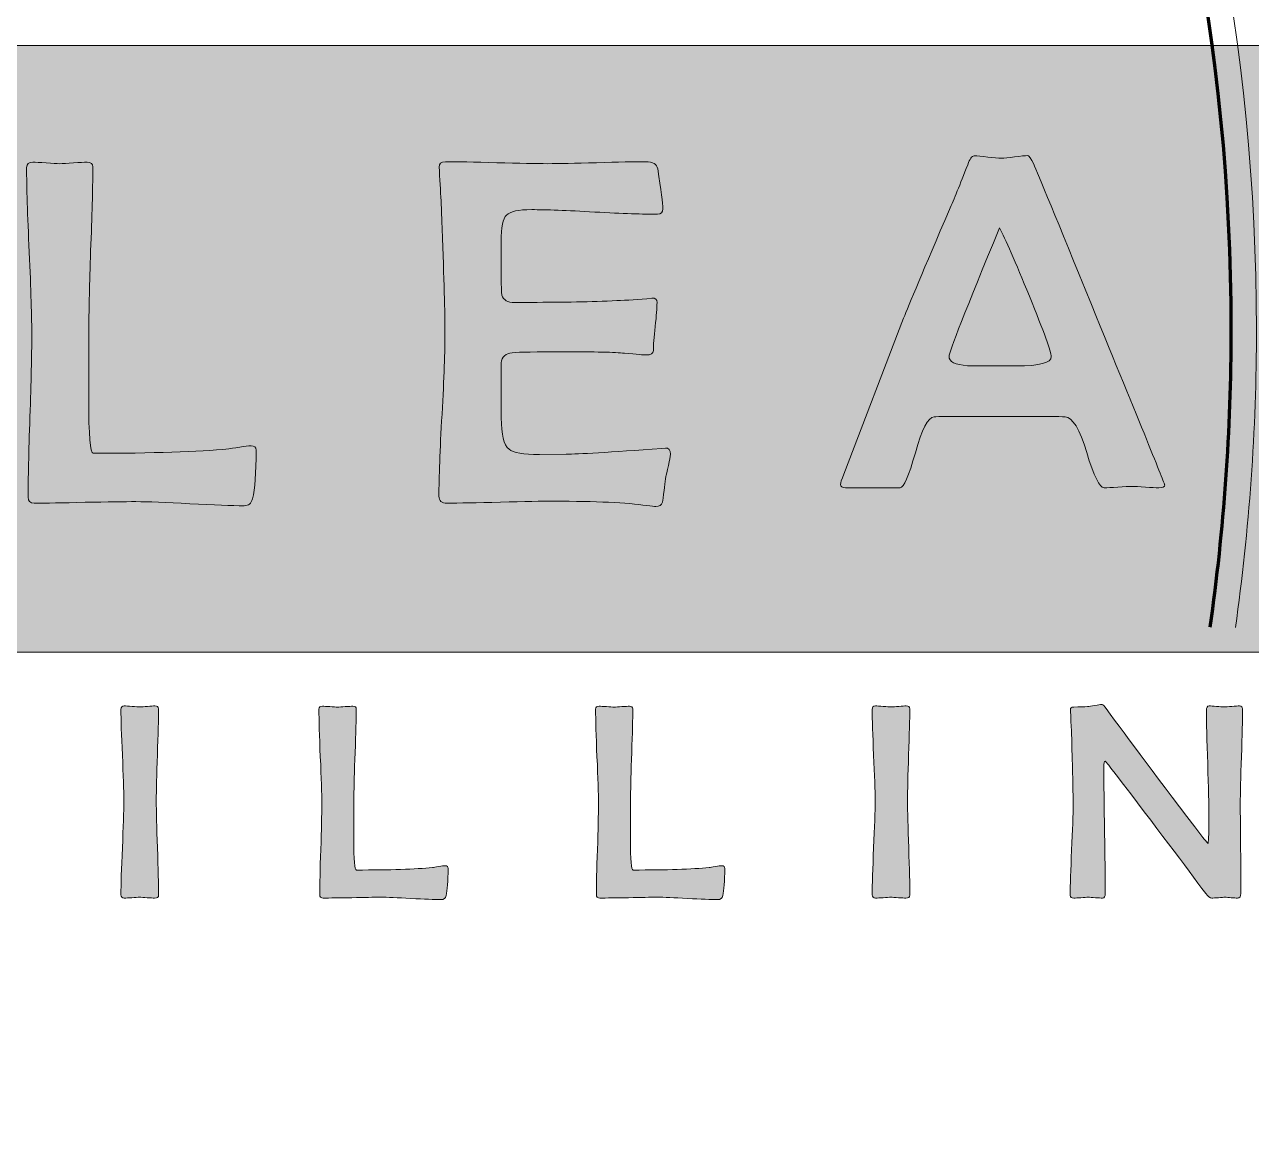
# Model space of a CAD drawing. Header units: inches. Extents: x 0.49 to 8.27, y -9.2 to -1.24.
# Drawn here: x 5.032 to 6.105, y -5.861 to -4.885 of the extents above; entities that cross this region are included whole.
import ezdxf

# ---------------------------------------------------------------- set-up
doc = ezdxf.new("R2010")
doc.units = ezdxf.units.IN
doc.header["$MEASUREMENT"] = 0
doc.layers.add('Coaster OPML design', color=7, linetype='Continuous', lineweight=0)

# ---------------------------------------------------------------- blocks, each defined once
blk = doc.blocks.new('Block_8')
at = {"layer": 'Coaster OPML design', "true_color": 0xfade00, "transparency": 33554687}
h = blk.add_hatch(color=40, dxfattribs=at)
h.dxf.hatch_style = 2
edge = h.paths.add_edge_path()
edge.add_spline(control_points=[(5.2348, -5.2578), (5.2348, -5.2777), (5.2337, -5.2918), (5.2316, -5.3001), (5.2306, -5.3043), (5.2281, -5.3063), (5.2242, -5.3063), (5.2137, -5.3063), (5.1979, -5.3057), (5.1769, -5.3045), (5.1559, -5.3033), (5.1402, -5.3027), (5.1297, -5.3027), (5.1198, -5.3027), (5.1049, -5.3029), (5.0852, -5.3033), (5.0655, -5.3038), (5.0507, -5.304), (5.0407, -5.304), (5.0372, -5.304), (5.0354, -5.3022), (5.0354, -5.2987), (5.0354, -5.2832), (5.0359, -5.2599), (5.037, -5.2286), (5.0381, -5.1974), (5.0386, -5.174), (5.0386, -5.1584), (5.0386, -5.142), (5.0379, -5.1173), (5.0364, -5.0845), (5.0349, -5.0516), (5.0341, -5.027), (5.0341, -5.0105), (5.0341, -5.0074), (5.0359, -5.0058), (5.0395, -5.0058), (5.042, -5.0058), (5.0459, -5.0061), (5.0512, -5.0065), (5.0564, -5.0069), (5.0604, -5.0071), (5.0631, -5.0071), (5.0656, -5.0071), (5.0696, -5.0069), (5.075, -5.0065), (5.0804, -5.0061), (5.0844, -5.0058), (5.0869, -5.0058), (5.0903, -5.0058), (5.092, -5.0072), (5.092, -5.0099), (5.092, -5.0249), (5.0915, -5.0475), (5.0903, -5.0778), (5.0892, -5.108), (5.0886, -5.1307), (5.0886, -5.1459), (5.0886, -5.1532), (5.0886, -5.1644), (5.0886, -5.1795), (5.0885, -5.1945), (5.0884, -5.2057), (5.0884, -5.2131), (5.0884, -5.2446), (5.0897, -5.2604), (5.0922, -5.2604), (5.1446, -5.2604), (5.1841, -5.2591), (5.2108, -5.2565), (5.212, -5.2564), (5.2153, -5.2559), (5.2206, -5.255), (5.2248, -5.2542), (5.2281, -5.2538), (5.2303, -5.2538), (5.2333, -5.2538), (5.2348, -5.2551), (5.2348, -5.2578)], knot_values=[0, 0, 0, 0, 1, 1, 1, 2, 2, 2, 3, 3, 3, 4, 4, 4, 5, 5, 5, 6, 6, 6, 7, 7, 7, 8, 8, 8, 9, 9, 9, 10, 10, 10, 11, 11, 11, 12, 12, 12, 13, 13, 13, 14, 14, 14, 15, 15, 15, 16, 16, 16, 17, 17, 17, 18, 18, 18, 19, 19, 19, 20, 20, 20, 21, 21, 21, 22, 22, 22, 23, 23, 23, 24, 24, 24, 25, 25, 25, 26, 26, 26, 26], degree=3, periodic=0)
h = blk.add_hatch(color=40, dxfattribs=at)
h.dxf.hatch_style = 2
edge = h.paths.add_edge_path()
edge.add_spline(control_points=[(5.597, -5.2612), (5.597, -5.2635), (5.5964, -5.2667), (5.5953, -5.271), (5.594, -5.2764), (5.5932, -5.2797), (5.593, -5.2808), (5.5925, -5.2859), (5.5915, -5.2933), (5.59, -5.3031), (5.5893, -5.3057), (5.5874, -5.307), (5.5844, -5.307), (5.583, -5.307), (5.5803, -5.3067), (5.5764, -5.3061), (5.5589, -5.3036), (5.5319, -5.3023), (5.4953, -5.3023), (5.4849, -5.3023), (5.4693, -5.3026), (5.4485, -5.3031), (5.4276, -5.3037), (5.412, -5.304), (5.4016, -5.304), (5.397, -5.304), (5.3946, -5.3019), (5.3946, -5.2978), (5.3946, -5.2819), (5.3955, -5.2581), (5.3973, -5.2262), (5.3991, -5.1944), (5.3999, -5.1705), (5.3999, -5.1546), (5.3999, -5.1384), (5.3991, -5.1083), (5.3974, -5.0642), (5.3971, -5.0528), (5.3963, -5.0358), (5.395, -5.0133), (5.395, -5.0133), (5.3948, -5.0103), (5.3948, -5.0103), (5.3947, -5.007), (5.3965, -5.0054), (5.4004, -5.0054), (5.4103, -5.0054), (5.4252, -5.0057), (5.4451, -5.0063), (5.4649, -5.0068), (5.4798, -5.0071), (5.4897, -5.0071), (5.4992, -5.0071), (5.5135, -5.0068), (5.5324, -5.0063), (5.5514, -5.0057), (5.5656, -5.0054), (5.5751, -5.0054), (5.5817, -5.0054), (5.5854, -5.0075), (5.5859, -5.0116), (5.5889, -5.0303), (5.5904, -5.0419), (5.5904, -5.0465), (5.5904, -5.0498), (5.5888, -5.0514), (5.5857, -5.0514), (5.5737, -5.0514), (5.5554, -5.0507), (5.5309, -5.0494), (5.5064, -5.048), (5.488, -5.0473), (5.4757, -5.0473), (5.4641, -5.0473), (5.4567, -5.0489), (5.4537, -5.052), (5.4506, -5.0551), (5.4491, -5.0629), (5.4491, -5.0752), (5.4491, -5.0752), (5.4491, -5.1069), (5.4491, -5.1069), (5.4491, -5.1156), (5.4493, -5.1206), (5.4497, -5.122), (5.451, -5.1264), (5.4547, -5.1286), (5.4608, -5.1286), (5.4625, -5.1286), (5.4649, -5.1286), (5.468, -5.1284), (5.4713, -5.1284), (5.4737, -5.1284), (5.4753, -5.1284), (5.5031, -5.1284), (5.528, -5.1279), (5.5502, -5.1269), (5.5588, -5.1266), (5.569, -5.1259), (5.5808, -5.1248), (5.5838, -5.1245), (5.5853, -5.1258), (5.5853, -5.1286), (5.5853, -5.1332), (5.5848, -5.1401), (5.5837, -5.1495), (5.5826, -5.1588), (5.5821, -5.1659), (5.5821, -5.1706), (5.5821, -5.1731), (5.58, -5.1744), (5.5757, -5.1744), (5.574, -5.1744), (5.5677, -5.1739), (5.5568, -5.1729), (5.5488, -5.172), (5.531, -5.1716), (5.5031, -5.1716), (5.4797, -5.1716), (5.4649, -5.1719), (5.4587, -5.1725), (5.453, -5.1729), (5.4497, -5.1759), (5.4489, -5.1814), (5.449, -5.1804), (5.4491, -5.1859), (5.4491, -5.1978), (5.4491, -5.1978), (5.4491, -5.2293), (5.4491, -5.2293), (5.4491, -5.244), (5.4514, -5.2533), (5.4559, -5.2569), (5.4595, -5.2599), (5.4683, -5.2614), (5.4825, -5.2614), (5.4825, -5.2614), (5.5059, -5.2612), (5.5059, -5.2612), (5.5158, -5.2612), (5.5437, -5.2595), (5.5895, -5.2561), (5.5895, -5.2561), (5.5927, -5.2559), (5.5927, -5.2559), (5.5956, -5.2556), (5.597, -5.2574), (5.597, -5.2612)], knot_values=[0, 0, 0, 0, 1, 1, 1, 2, 2, 2, 3, 3, 3, 4, 4, 4, 5, 5, 5, 6, 6, 6, 7, 7, 7, 8, 8, 8, 9, 9, 9, 10, 10, 10, 11, 11, 11, 12, 12, 12, 13, 13, 13, 14, 14, 14, 15, 15, 15, 16, 16, 16, 17, 17, 17, 18, 18, 18, 19, 19, 19, 20, 20, 20, 21, 21, 21, 22, 22, 22, 23, 23, 23, 24, 24, 24, 25, 25, 25, 26, 26, 26, 27, 27, 27, 28, 28, 28, 29, 29, 29, 30, 30, 30, 31, 31, 31, 32, 32, 32, 33, 33, 33, 34, 34, 34, 35, 35, 35, 36, 36, 36, 37, 37, 37, 38, 38, 38, 39, 39, 39, 40, 40, 40, 41, 41, 41, 42, 42, 42, 43, 43, 43, 44, 44, 44, 45, 45, 45, 46, 46, 46, 47, 47, 47, 48, 48, 48, 49, 49, 49, 49], degree=3, periodic=0)
h = blk.add_hatch(color=40, dxfattribs=at)
h.dxf.hatch_style = 2
edge = h.paths.add_edge_path()
edge.add_spline(control_points=[(5.93, -5.1759), (5.93, -5.1719), (5.9237, -5.1543), (5.9109, -5.123), (5.8985, -5.0926), (5.8898, -5.0726), (5.8847, -5.0632), (5.8553, -5.1348), (5.8406, -5.1723), (5.8406, -5.1756), (5.8406, -5.1803), (5.846, -5.183), (5.8568, -5.1838), (5.8574, -5.1839), (5.8643, -5.184), (5.8777, -5.184), (5.8777, -5.184), (5.8996, -5.184), (5.8996, -5.184), (5.9199, -5.184), (5.93, -5.1813), (5.93, -5.1759)], knot_values=[0, 0, 0, 0, 1, 1, 1, 2, 2, 2, 3, 3, 3, 4, 4, 4, 5, 5, 5, 6, 6, 6, 7, 7, 7, 7], degree=3, periodic=0)
edge = h.paths.add_edge_path()
edge.add_spline(control_points=[(6.0292, -5.2881), (6.0292, -5.2898), (6.0275, -5.2906), (6.0241, -5.2906), (6.0214, -5.2906), (6.0175, -5.2904), (6.0123, -5.29), (6.0071, -5.2896), (6.0032, -5.2894), (6.0005, -5.2894), (5.9978, -5.2894), (5.9937, -5.2896), (5.9883, -5.29), (5.983, -5.2904), (5.9789, -5.2906), (5.9762, -5.2906), (5.9722, -5.2906), (5.9672, -5.2803), (5.961, -5.2598), (5.9548, -5.2392), (5.9485, -5.2288), (5.9422, -5.2285), (5.9369, -5.2283), (5.9232, -5.2281), (5.9011, -5.2281), (5.9011, -5.2281), (5.8675, -5.2281), (5.8675, -5.2281), (5.8441, -5.2281), (5.8307, -5.2283), (5.8275, -5.2285), (5.8224, -5.229), (5.8169, -5.2394), (5.8112, -5.2599), (5.8054, -5.2804), (5.801, -5.2906), (5.7979, -5.2906), (5.7979, -5.2906), (5.75, -5.2906), (5.75, -5.2906), (5.7472, -5.2906), (5.7457, -5.2896), (5.7457, -5.2877), (5.7457, -5.2864), (5.7467, -5.2833), (5.7487, -5.2786), (5.7487, -5.2786), (5.8009, -5.1423), (5.8009, -5.1423), (5.8053, -5.1313), (5.8186, -5.0996), (5.8409, -5.0473), (5.8448, -5.0386), (5.8502, -5.0255), (5.857, -5.008), (5.8587, -5.0029), (5.8606, -5.0003), (5.8626, -5.0003), (5.8653, -5.0003), (5.8692, -5.0006), (5.8745, -5.0013), (5.8797, -5.002), (5.8837, -5.0023), (5.8864, -5.0023), (5.889, -5.0023), (5.8928, -5.002), (5.898, -5.0012), (5.9032, -5.0005), (5.907, -5.0001), (5.9094, -5.0001), (5.9107, -5.0001), (5.9124, -5.0026), (5.9147, -5.0076), (5.9181, -5.0152), (5.9349, -5.0561), (5.9651, -5.1303), (6.0078, -5.2346), (6.0292, -5.2872), (6.0292, -5.2881)], knot_values=[0, 0, 0, 0, 1, 1, 1, 2, 2, 2, 3, 3, 3, 4, 4, 4, 5, 5, 5, 6, 6, 6, 7, 7, 7, 8, 8, 8, 9, 9, 9, 10, 10, 10, 11, 11, 11, 12, 12, 12, 13, 13, 13, 14, 14, 14, 15, 15, 15, 16, 16, 16, 17, 17, 17, 18, 18, 18, 19, 19, 19, 20, 20, 20, 21, 21, 21, 22, 22, 22, 23, 23, 23, 24, 24, 24, 25, 25, 25, 26, 26, 26, 26], degree=3, periodic=0)
at = {"layer": 'Coaster OPML design'}
for points, knots in [([(5.2348, -5.2578), (5.2348, -5.2777), (5.2337, -5.2918), (5.2316, -5.3001), (5.2306, -5.3043), (5.2281, -5.3063), (5.2242, -5.3063), (5.2137, -5.3063), (5.1979, -5.3057), (5.1769, -5.3045), (5.1559, -5.3033), (5.1402, -5.3027), (5.1297, -5.3027), (5.1198, -5.3027), (5.1049, -5.3029), (5.0852, -5.3033), (5.0655, -5.3038), (5.0507, -5.304), (5.0407, -5.304), (5.0372, -5.304), (5.0354, -5.3022), (5.0354, -5.2987), (5.0354, -5.2832), (5.0359, -5.2599), (5.037, -5.2286), (5.0381, -5.1974), (5.0386, -5.174), (5.0386, -5.1584), (5.0386, -5.142), (5.0379, -5.1173), (5.0364, -5.0845), (5.0349, -5.0516), (5.0341, -5.027), (5.0341, -5.0105), (5.0341, -5.0074), (5.0359, -5.0058), (5.0395, -5.0058), (5.042, -5.0058), (5.0459, -5.0061), (5.0512, -5.0065), (5.0564, -5.0069), (5.0604, -5.0071), (5.0631, -5.0071), (5.0656, -5.0071), (5.0696, -5.0069), (5.075, -5.0065), (5.0804, -5.0061), (5.0844, -5.0058), (5.0869, -5.0058), (5.0903, -5.0058), (5.092, -5.0072), (5.092, -5.0099), (5.092, -5.0249), (5.0915, -5.0475), (5.0903, -5.0778), (5.0892, -5.108), (5.0886, -5.1307), (5.0886, -5.1459), (5.0886, -5.1532), (5.0886, -5.1644), (5.0886, -5.1795), (5.0885, -5.1945), (5.0884, -5.2057), (5.0884, -5.2131), (5.0884, -5.2446), (5.0897, -5.2604), (5.0922, -5.2604), (5.1446, -5.2604), (5.1841, -5.2591), (5.2108, -5.2565), (5.212, -5.2564), (5.2153, -5.2559), (5.2206, -5.255), (5.2248, -5.2542), (5.2281, -5.2538), (5.2303, -5.2538), (5.2333, -5.2538), (5.2348, -5.2551), (5.2348, -5.2578)], [0, 0, 0, 0, 1, 1, 1, 2, 2, 2, 3, 3, 3, 4, 4, 4, 5, 5, 5, 6, 6, 6, 7, 7, 7, 8, 8, 8, 9, 9, 9, 10, 10, 10, 11, 11, 11, 12, 12, 12, 13, 13, 13, 14, 14, 14, 15, 15, 15, 16, 16, 16, 17, 17, 17, 18, 18, 18, 19, 19, 19, 20, 20, 20, 21, 21, 21, 22, 22, 22, 23, 23, 23, 24, 24, 24, 25, 25, 25, 26, 26, 26, 26]), ([(5.597, -5.2612), (5.597, -5.2635), (5.5964, -5.2667), (5.5953, -5.271), (5.594, -5.2764), (5.5932, -5.2797), (5.593, -5.2808), (5.5925, -5.2859), (5.5915, -5.2933), (5.59, -5.3031), (5.5893, -5.3057), (5.5874, -5.307), (5.5844, -5.307), (5.583, -5.307), (5.5803, -5.3067), (5.5764, -5.3061), (5.5589, -5.3036), (5.5319, -5.3023), (5.4953, -5.3023), (5.4849, -5.3023), (5.4693, -5.3026), (5.4485, -5.3031), (5.4276, -5.3037), (5.412, -5.304), (5.4016, -5.304), (5.397, -5.304), (5.3946, -5.3019), (5.3946, -5.2978), (5.3946, -5.2819), (5.3955, -5.2581), (5.3973, -5.2262), (5.3991, -5.1944), (5.3999, -5.1705), (5.3999, -5.1546), (5.3999, -5.1384), (5.3991, -5.1083), (5.3974, -5.0642), (5.3971, -5.0528), (5.3963, -5.0358), (5.395, -5.0133), (5.395, -5.0133), (5.3948, -5.0103), (5.3948, -5.0103), (5.3947, -5.007), (5.3965, -5.0054), (5.4004, -5.0054), (5.4103, -5.0054), (5.4252, -5.0057), (5.4451, -5.0063), (5.4649, -5.0068), (5.4798, -5.0071), (5.4897, -5.0071), (5.4992, -5.0071), (5.5135, -5.0068), (5.5324, -5.0063), (5.5514, -5.0057), (5.5656, -5.0054), (5.5751, -5.0054), (5.5817, -5.0054), (5.5854, -5.0075), (5.5859, -5.0116), (5.5889, -5.0303), (5.5904, -5.0419), (5.5904, -5.0465), (5.5904, -5.0498), (5.5888, -5.0514), (5.5857, -5.0514), (5.5737, -5.0514), (5.5554, -5.0507), (5.5309, -5.0494), (5.5064, -5.048), (5.488, -5.0473), (5.4757, -5.0473), (5.4641, -5.0473), (5.4567, -5.0489), (5.4537, -5.052), (5.4506, -5.0551), (5.4491, -5.0629), (5.4491, -5.0752), (5.4491, -5.0752), (5.4491, -5.1069), (5.4491, -5.1069), (5.4491, -5.1156), (5.4493, -5.1206), (5.4497, -5.122), (5.451, -5.1264), (5.4547, -5.1286), (5.4608, -5.1286), (5.4625, -5.1286), (5.4649, -5.1286), (5.468, -5.1284), (5.4713, -5.1284), (5.4737, -5.1284), (5.4753, -5.1284), (5.5031, -5.1284), (5.528, -5.1279), (5.5502, -5.1269), (5.5588, -5.1266), (5.569, -5.1259), (5.5808, -5.1248), (5.5838, -5.1245), (5.5853, -5.1258), (5.5853, -5.1286), (5.5853, -5.1332), (5.5848, -5.1401), (5.5837, -5.1495), (5.5826, -5.1588), (5.5821, -5.1659), (5.5821, -5.1706), (5.5821, -5.1731), (5.58, -5.1744), (5.5757, -5.1744), (5.574, -5.1744), (5.5677, -5.1739), (5.5568, -5.1729), (5.5488, -5.172), (5.531, -5.1716), (5.5031, -5.1716), (5.4797, -5.1716), (5.4649, -5.1719), (5.4587, -5.1725), (5.453, -5.1729), (5.4497, -5.1759), (5.4489, -5.1814), (5.449, -5.1804), (5.4491, -5.1859), (5.4491, -5.1978), (5.4491, -5.1978), (5.4491, -5.2293), (5.4491, -5.2293), (5.4491, -5.244), (5.4514, -5.2533), (5.4559, -5.2569), (5.4595, -5.2599), (5.4683, -5.2614), (5.4825, -5.2614), (5.4825, -5.2614), (5.5059, -5.2612), (5.5059, -5.2612), (5.5158, -5.2612), (5.5437, -5.2595), (5.5895, -5.2561), (5.5895, -5.2561), (5.5927, -5.2559), (5.5927, -5.2559), (5.5956, -5.2556), (5.597, -5.2574), (5.597, -5.2612)], [0, 0, 0, 0, 1, 1, 1, 2, 2, 2, 3, 3, 3, 4, 4, 4, 5, 5, 5, 6, 6, 6, 7, 7, 7, 8, 8, 8, 9, 9, 9, 10, 10, 10, 11, 11, 11, 12, 12, 12, 13, 13, 13, 14, 14, 14, 15, 15, 15, 16, 16, 16, 17, 17, 17, 18, 18, 18, 19, 19, 19, 20, 20, 20, 21, 21, 21, 22, 22, 22, 23, 23, 23, 24, 24, 24, 25, 25, 25, 26, 26, 26, 27, 27, 27, 28, 28, 28, 29, 29, 29, 30, 30, 30, 31, 31, 31, 32, 32, 32, 33, 33, 33, 34, 34, 34, 35, 35, 35, 36, 36, 36, 37, 37, 37, 38, 38, 38, 39, 39, 39, 40, 40, 40, 41, 41, 41, 42, 42, 42, 43, 43, 43, 44, 44, 44, 45, 45, 45, 46, 46, 46, 47, 47, 47, 48, 48, 48, 49, 49, 49, 49]), ([(6.0292, -5.2881), (6.0292, -5.2898), (6.0275, -5.2906), (6.0241, -5.2906), (6.0214, -5.2906), (6.0175, -5.2904), (6.0123, -5.29), (6.0071, -5.2896), (6.0032, -5.2894), (6.0005, -5.2894), (5.9978, -5.2894), (5.9937, -5.2896), (5.9883, -5.29), (5.983, -5.2904), (5.9789, -5.2906), (5.9762, -5.2906), (5.9722, -5.2906), (5.9672, -5.2803), (5.961, -5.2598), (5.9548, -5.2392), (5.9485, -5.2288), (5.9422, -5.2285), (5.9369, -5.2283), (5.9232, -5.2281), (5.9011, -5.2281), (5.9011, -5.2281), (5.8675, -5.2281), (5.8675, -5.2281), (5.8441, -5.2281), (5.8307, -5.2283), (5.8275, -5.2285), (5.8224, -5.229), (5.8169, -5.2394), (5.8112, -5.2599), (5.8054, -5.2804), (5.801, -5.2906), (5.7979, -5.2906), (5.7979, -5.2906), (5.75, -5.2906), (5.75, -5.2906), (5.7472, -5.2906), (5.7457, -5.2896), (5.7457, -5.2877), (5.7457, -5.2864), (5.7467, -5.2833), (5.7487, -5.2786), (5.7487, -5.2786), (5.8009, -5.1423), (5.8009, -5.1423), (5.8053, -5.1313), (5.8186, -5.0996), (5.8409, -5.0473), (5.8448, -5.0386), (5.8502, -5.0255), (5.857, -5.008), (5.8587, -5.0029), (5.8606, -5.0003), (5.8626, -5.0003), (5.8653, -5.0003), (5.8692, -5.0006), (5.8745, -5.0013), (5.8797, -5.002), (5.8837, -5.0023), (5.8864, -5.0023), (5.889, -5.0023), (5.8928, -5.002), (5.898, -5.0012), (5.9032, -5.0005), (5.907, -5.0001), (5.9094, -5.0001), (5.9107, -5.0001), (5.9124, -5.0026), (5.9147, -5.0076), (5.9181, -5.0152), (5.9349, -5.0561), (5.9651, -5.1303), (6.0078, -5.2346), (6.0292, -5.2872), (6.0292, -5.2881)], [0, 0, 0, 0, 1, 1, 1, 2, 2, 2, 3, 3, 3, 4, 4, 4, 5, 5, 5, 6, 6, 6, 7, 7, 7, 8, 8, 8, 9, 9, 9, 10, 10, 10, 11, 11, 11, 12, 12, 12, 13, 13, 13, 14, 14, 14, 15, 15, 15, 16, 16, 16, 17, 17, 17, 18, 18, 18, 19, 19, 19, 20, 20, 20, 21, 21, 21, 22, 22, 22, 23, 23, 23, 24, 24, 24, 25, 25, 25, 26, 26, 26, 26]), ([(5.93, -5.1759), (5.93, -5.1719), (5.9237, -5.1543), (5.9109, -5.123), (5.8985, -5.0926), (5.8898, -5.0726), (5.8847, -5.0632), (5.8553, -5.1348), (5.8406, -5.1723), (5.8406, -5.1756), (5.8406, -5.1803), (5.846, -5.183), (5.8568, -5.1838), (5.8574, -5.1839), (5.8643, -5.184), (5.8777, -5.184), (5.8777, -5.184), (5.8996, -5.184), (5.8996, -5.184), (5.9199, -5.184), (5.93, -5.1813), (5.93, -5.1759)], [0, 0, 0, 0, 1, 1, 1, 2, 2, 2, 3, 3, 3, 4, 4, 4, 5, 5, 5, 6, 6, 6, 7, 7, 7, 7])]:
    blk.add_open_spline(points, degree=3, knots=knots, dxfattribs=at)
blk = doc.blocks.new('Block_10')
at = {"layer": 'Coaster OPML design', "true_color": 0x5c3e3b, "transparency": 33554687}
h = blk.add_hatch(color=49, dxfattribs=at)
h.dxf.hatch_style = 2
edge = h.paths.add_edge_path()
edge.add_spline(control_points=[(5.1495, -5.6469), (5.1495, -5.6486), (5.1483, -5.6494), (5.146, -5.6494), (5.1446, -5.6494), (5.1424, -5.6493), (5.1394, -5.6491), (5.1365, -5.6488), (5.1343, -5.6487), (5.1328, -5.6487), (5.1313, -5.6487), (5.1291, -5.6488), (5.1261, -5.6491), (5.1232, -5.6493), (5.121, -5.6494), (5.1195, -5.6494), (5.1175, -5.6494), (5.1166, -5.6485), (5.1166, -5.6467), (5.1166, -5.6376), (5.117, -5.6239), (5.1178, -5.6056), (5.1186, -5.5872), (5.1191, -5.5735), (5.1191, -5.5643), (5.1191, -5.5554), (5.1186, -5.5421), (5.1178, -5.5243), (5.117, -5.5066), (5.1166, -5.4933), (5.1166, -5.4844), (5.1166, -5.4824), (5.1175, -5.4814), (5.1193, -5.4814), (5.1208, -5.4814), (5.1231, -5.4815), (5.1263, -5.4818), (5.1294, -5.482), (5.1317, -5.4821), (5.1333, -5.4821), (5.1348, -5.4821), (5.1369, -5.482), (5.1398, -5.4818), (5.1427, -5.4815), (5.1448, -5.4814), (5.1463, -5.4814), (5.1483, -5.4814), (5.1494, -5.4822), (5.1494, -5.4838), (5.1494, -5.4927), (5.1491, -5.5062), (5.1484, -5.5241), (5.1478, -5.5419), (5.1475, -5.5553), (5.1475, -5.5643), (5.1475, -5.5735), (5.1478, -5.5872), (5.1485, -5.6056), (5.1492, -5.624), (5.1495, -5.6377), (5.1495, -5.6469)], knot_values=[0, 0, 0, 0, 1, 1, 1, 2, 2, 2, 3, 3, 3, 4, 4, 4, 5, 5, 5, 6, 6, 6, 7, 7, 7, 8, 8, 8, 9, 9, 9, 10, 10, 10, 11, 11, 11, 12, 12, 12, 13, 13, 13, 14, 14, 14, 15, 15, 15, 16, 16, 16, 17, 17, 17, 18, 18, 18, 19, 19, 19, 20, 20, 20, 20], degree=3, periodic=0)
h = blk.add_hatch(color=49, dxfattribs=at)
h.dxf.hatch_style = 2
edge = h.paths.add_edge_path()
edge.add_spline(control_points=[(5.4026, -5.6235), (5.4026, -5.6346), (5.402, -5.6426), (5.4008, -5.6473), (5.4003, -5.6496), (5.3989, -5.6508), (5.3966, -5.6508), (5.3907, -5.6508), (5.3819, -5.6504), (5.3701, -5.6497), (5.3582, -5.6491), (5.3494, -5.6487), (5.3435, -5.6487), (5.3379, -5.6487), (5.3295, -5.6488), (5.3184, -5.6491), (5.3073, -5.6493), (5.299, -5.6494), (5.2934, -5.6494), (5.2914, -5.6494), (5.2904, -5.6484), (5.2904, -5.6464), (5.2904, -5.6377), (5.2907, -5.6246), (5.2913, -5.607), (5.2919, -5.5895), (5.2922, -5.5763), (5.2922, -5.5675), (5.2922, -5.5583), (5.2918, -5.5444), (5.2909, -5.5259), (5.2901, -5.5074), (5.2897, -5.4935), (5.2897, -5.4843), (5.2897, -5.4825), (5.2907, -5.4816), (5.2927, -5.4816), (5.2941, -5.4816), (5.2963, -5.4818), (5.2993, -5.482), (5.3022, -5.4822), (5.3045, -5.4824), (5.306, -5.4824), (5.3074, -5.4824), (5.3096, -5.4822), (5.3127, -5.482), (5.3157, -5.4818), (5.3179, -5.4816), (5.3194, -5.4816), (5.3213, -5.4816), (5.3223, -5.4824), (5.3223, -5.4839), (5.3223, -5.4924), (5.3219, -5.5051), (5.3213, -5.5221), (5.3207, -5.5391), (5.3203, -5.5519), (5.3203, -5.5605), (5.3203, -5.5646), (5.3203, -5.5709), (5.3203, -5.5794), (5.3203, -5.5878), (5.3202, -5.5942), (5.3202, -5.5983), (5.3202, -5.616), (5.3209, -5.6249), (5.3224, -5.6249), (5.3518, -5.6249), (5.3741, -5.6242), (5.3891, -5.6227), (5.3898, -5.6227), (5.3916, -5.6224), (5.3946, -5.6219), (5.397, -5.6214), (5.3988, -5.6212), (5.4001, -5.6212), (5.4018, -5.6212), (5.4026, -5.6219), (5.4026, -5.6235)], knot_values=[0, 0, 0, 0, 1, 1, 1, 2, 2, 2, 3, 3, 3, 4, 4, 4, 5, 5, 5, 6, 6, 6, 7, 7, 7, 8, 8, 8, 9, 9, 9, 10, 10, 10, 11, 11, 11, 12, 12, 12, 13, 13, 13, 14, 14, 14, 15, 15, 15, 16, 16, 16, 17, 17, 17, 18, 18, 18, 19, 19, 19, 20, 20, 20, 21, 21, 21, 22, 22, 22, 23, 23, 23, 24, 24, 24, 25, 25, 25, 26, 26, 26, 26], degree=3, periodic=0)
h = blk.add_hatch(color=49, dxfattribs=at)
h.dxf.hatch_style = 2
edge = h.paths.add_edge_path()
edge.add_spline(control_points=[(5.6445, -5.6235), (5.6445, -5.6346), (5.6439, -5.6426), (5.6427, -5.6473), (5.6422, -5.6496), (5.6408, -5.6508), (5.6385, -5.6508), (5.6326, -5.6508), (5.6237, -5.6504), (5.6119, -5.6497), (5.6001, -5.6491), (5.5913, -5.6487), (5.5853, -5.6487), (5.5797, -5.6487), (5.5714, -5.6488), (5.5603, -5.6491), (5.5492, -5.6493), (5.5409, -5.6494), (5.5353, -5.6494), (5.5333, -5.6494), (5.5323, -5.6484), (5.5323, -5.6464), (5.5323, -5.6377), (5.5326, -5.6246), (5.5332, -5.607), (5.5338, -5.5895), (5.5341, -5.5763), (5.5341, -5.5675), (5.5341, -5.5583), (5.5337, -5.5444), (5.5328, -5.5259), (5.532, -5.5074), (5.5316, -5.4935), (5.5316, -5.4843), (5.5316, -5.4825), (5.5326, -5.4816), (5.5346, -5.4816), (5.536, -5.4816), (5.5382, -5.4818), (5.5411, -5.482), (5.5441, -5.4822), (5.5463, -5.4824), (5.5478, -5.4824), (5.5493, -5.4824), (5.5515, -5.4822), (5.5546, -5.482), (5.5576, -5.4818), (5.5598, -5.4816), (5.5613, -5.4816), (5.5632, -5.4816), (5.5641, -5.4824), (5.5641, -5.4839), (5.5641, -5.4924), (5.5638, -5.5051), (5.5632, -5.5221), (5.5625, -5.5391), (5.5622, -5.5519), (5.5622, -5.5605), (5.5622, -5.5646), (5.5622, -5.5709), (5.5622, -5.5794), (5.5621, -5.5878), (5.5621, -5.5942), (5.5621, -5.5983), (5.5621, -5.616), (5.5628, -5.6249), (5.5643, -5.6249), (5.5937, -5.6249), (5.616, -5.6242), (5.631, -5.6227), (5.6317, -5.6227), (5.6335, -5.6224), (5.6365, -5.6219), (5.6389, -5.6214), (5.6407, -5.6212), (5.642, -5.6212), (5.6437, -5.6212), (5.6445, -5.6219), (5.6445, -5.6235)], knot_values=[0, 0, 0, 0, 1, 1, 1, 2, 2, 2, 3, 3, 3, 4, 4, 4, 5, 5, 5, 6, 6, 6, 7, 7, 7, 8, 8, 8, 9, 9, 9, 10, 10, 10, 11, 11, 11, 12, 12, 12, 13, 13, 13, 14, 14, 14, 15, 15, 15, 16, 16, 16, 17, 17, 17, 18, 18, 18, 19, 19, 19, 20, 20, 20, 21, 21, 21, 22, 22, 22, 23, 23, 23, 24, 24, 24, 25, 25, 25, 26, 26, 26, 26], degree=3, periodic=0)
h = blk.add_hatch(color=49, dxfattribs=at)
h.dxf.hatch_style = 2
edge = h.paths.add_edge_path()
edge.add_spline(control_points=[(5.8064, -5.6469), (5.8064, -5.6486), (5.8052, -5.6494), (5.8029, -5.6494), (5.8015, -5.6494), (5.7993, -5.6493), (5.7963, -5.6491), (5.7934, -5.6488), (5.7912, -5.6487), (5.7897, -5.6487), (5.7882, -5.6487), (5.786, -5.6488), (5.783, -5.6491), (5.7801, -5.6493), (5.7779, -5.6494), (5.7764, -5.6494), (5.7744, -5.6494), (5.7734, -5.6485), (5.7734, -5.6467), (5.7734, -5.6376), (5.7739, -5.6239), (5.7747, -5.6056), (5.7755, -5.5872), (5.776, -5.5735), (5.776, -5.5643), (5.776, -5.5554), (5.7755, -5.5421), (5.7747, -5.5243), (5.7739, -5.5066), (5.7734, -5.4933), (5.7734, -5.4844), (5.7734, -5.4824), (5.7744, -5.4814), (5.7762, -5.4814), (5.7777, -5.4814), (5.78, -5.4815), (5.7831, -5.4818), (5.7863, -5.482), (5.7886, -5.4821), (5.7902, -5.4821), (5.7917, -5.4821), (5.7938, -5.482), (5.7967, -5.4818), (5.7996, -5.4815), (5.8017, -5.4814), (5.8031, -5.4814), (5.8052, -5.4814), (5.8063, -5.4822), (5.8063, -5.4838), (5.8063, -5.4927), (5.8059, -5.5062), (5.8053, -5.5241), (5.8047, -5.5419), (5.8043, -5.5553), (5.8043, -5.5643), (5.8043, -5.5735), (5.8047, -5.5872), (5.8054, -5.6056), (5.806, -5.624), (5.8064, -5.6377), (5.8064, -5.6469)], knot_values=[0, 0, 0, 0, 1, 1, 1, 2, 2, 2, 3, 3, 3, 4, 4, 4, 5, 5, 5, 6, 6, 6, 7, 7, 7, 8, 8, 8, 9, 9, 9, 10, 10, 10, 11, 11, 11, 12, 12, 12, 13, 13, 13, 14, 14, 14, 15, 15, 15, 16, 16, 16, 17, 17, 17, 18, 18, 18, 19, 19, 19, 20, 20, 20, 20], degree=3, periodic=0)
h = blk.add_hatch(color=49, dxfattribs=at)
h.dxf.hatch_style = 2
edge = h.paths.add_edge_path()
edge.add_spline(control_points=[(6.0972, -5.484), (6.0972, -5.4932), (6.0969, -5.5071), (6.0963, -5.5256), (6.0956, -5.5441), (6.0953, -5.558), (6.0953, -5.5673), (6.0953, -5.576), (6.0954, -5.589), (6.0956, -5.6064), (6.0957, -5.6238), (6.0958, -5.6368), (6.0958, -5.6455), (6.0958, -5.6481), (6.0948, -5.6494), (6.0928, -5.6494), (6.0916, -5.6494), (6.0898, -5.6493), (6.0874, -5.6491), (6.085, -5.6488), (6.0832, -5.6487), (6.082, -5.6487), (6.0808, -5.6487), (6.0788, -5.6488), (6.0762, -5.6491), (6.0735, -5.6493), (6.0716, -5.6494), (6.0703, -5.6494), (6.0689, -5.6494), (6.0671, -5.6481), (6.0651, -5.6455), (6.0479, -5.6223), (6.0218, -5.5876), (5.9867, -5.5415), (5.9813, -5.5345), (5.9781, -5.5306), (5.9772, -5.5298), (5.9764, -5.5298), (5.976, -5.5314), (5.976, -5.5347), (5.976, -5.547), (5.9762, -5.5655), (5.9766, -5.5901), (5.977, -5.6147), (5.9772, -5.6332), (5.9772, -5.6455), (5.9772, -5.6481), (5.9764, -5.6494), (5.9748, -5.6494), (5.9735, -5.6494), (5.9714, -5.6493), (5.9686, -5.6491), (5.9658, -5.6488), (5.9637, -5.6487), (5.9624, -5.6487), (5.9609, -5.6487), (5.9588, -5.6488), (5.956, -5.6491), (5.9531, -5.6493), (5.951, -5.6494), (5.9496, -5.6494), (5.9476, -5.6494), (5.9466, -5.6486), (5.9466, -5.6471), (5.9466, -5.6383), (5.947, -5.625), (5.9478, -5.6074), (5.9487, -5.5897), (5.9491, -5.5764), (5.9491, -5.5675), (5.9491, -5.5579), (5.9487, -5.5405), (5.948, -5.5153), (5.9479, -5.5088), (5.9474, -5.4989), (5.9468, -5.4858), (5.9468, -5.4858), (5.9467, -5.4843), (5.9467, -5.4843), (5.9466, -5.4831), (5.9476, -5.4824), (5.9496, -5.4824), (5.9548, -5.4823), (5.9588, -5.4821), (5.9618, -5.4819), (5.9629, -5.4818), (5.965, -5.4815), (5.9681, -5.4809), (5.9708, -5.4805), (5.9728, -5.4802), (5.9744, -5.4802), (5.9751, -5.4802), (5.9763, -5.4814), (5.9781, -5.4837), (5.9964, -5.5089), (6.0245, -5.5464), (6.0624, -5.5963), (6.0641, -5.5983), (6.0656, -5.6001), (6.0671, -5.6017), (6.0676, -5.5983), (6.0679, -5.5906), (6.0679, -5.5787), (6.0679, -5.5683), (6.0675, -5.5527), (6.0668, -5.5319), (6.066, -5.5112), (6.0656, -5.4957), (6.0656, -5.4854), (6.0656, -5.4827), (6.0664, -5.4814), (6.068, -5.4814), (6.0695, -5.4814), (6.0716, -5.4815), (6.0745, -5.4818), (6.0775, -5.482), (6.0796, -5.4821), (6.0811, -5.4821), (6.0826, -5.4821), (6.0849, -5.482), (6.0879, -5.4818), (6.0909, -5.4815), (6.0932, -5.4814), (6.0947, -5.4814), (6.0964, -5.4814), (6.0972, -5.4823), (6.0972, -5.484)], knot_values=[0, 0, 0, 0, 1, 1, 1, 2, 2, 2, 3, 3, 3, 4, 4, 4, 5, 5, 5, 6, 6, 6, 7, 7, 7, 8, 8, 8, 9, 9, 9, 10, 10, 10, 11, 11, 11, 12, 12, 12, 13, 13, 13, 14, 14, 14, 15, 15, 15, 16, 16, 16, 17, 17, 17, 18, 18, 18, 19, 19, 19, 20, 20, 20, 21, 21, 21, 22, 22, 22, 23, 23, 23, 24, 24, 24, 25, 25, 25, 26, 26, 26, 27, 27, 27, 28, 28, 28, 29, 29, 29, 30, 30, 30, 31, 31, 31, 32, 32, 32, 33, 33, 33, 34, 34, 34, 35, 35, 35, 36, 36, 36, 37, 37, 37, 38, 38, 38, 39, 39, 39, 40, 40, 40, 41, 41, 41, 42, 42, 42, 42], degree=3, periodic=0)
at = {"layer": 'Coaster OPML design'}
for points, knots in [([(5.1495, -5.6469), (5.1495, -5.6486), (5.1483, -5.6494), (5.146, -5.6494), (5.1446, -5.6494), (5.1424, -5.6493), (5.1394, -5.6491), (5.1365, -5.6488), (5.1343, -5.6487), (5.1328, -5.6487), (5.1313, -5.6487), (5.1291, -5.6488), (5.1261, -5.6491), (5.1232, -5.6493), (5.121, -5.6494), (5.1195, -5.6494), (5.1175, -5.6494), (5.1166, -5.6485), (5.1166, -5.6467), (5.1166, -5.6376), (5.117, -5.6239), (5.1178, -5.6056), (5.1186, -5.5872), (5.1191, -5.5735), (5.1191, -5.5643), (5.1191, -5.5554), (5.1186, -5.5421), (5.1178, -5.5243), (5.117, -5.5066), (5.1166, -5.4933), (5.1166, -5.4844), (5.1166, -5.4824), (5.1175, -5.4814), (5.1193, -5.4814), (5.1208, -5.4814), (5.1231, -5.4815), (5.1263, -5.4818), (5.1294, -5.482), (5.1317, -5.4821), (5.1333, -5.4821), (5.1348, -5.4821), (5.1369, -5.482), (5.1398, -5.4818), (5.1427, -5.4815), (5.1448, -5.4814), (5.1463, -5.4814), (5.1483, -5.4814), (5.1494, -5.4822), (5.1494, -5.4838), (5.1494, -5.4927), (5.1491, -5.5062), (5.1484, -5.5241), (5.1478, -5.5419), (5.1475, -5.5553), (5.1475, -5.5643), (5.1475, -5.5735), (5.1478, -5.5872), (5.1485, -5.6056), (5.1492, -5.624), (5.1495, -5.6377), (5.1495, -5.6469)], [0, 0, 0, 0, 1, 1, 1, 2, 2, 2, 3, 3, 3, 4, 4, 4, 5, 5, 5, 6, 6, 6, 7, 7, 7, 8, 8, 8, 9, 9, 9, 10, 10, 10, 11, 11, 11, 12, 12, 12, 13, 13, 13, 14, 14, 14, 15, 15, 15, 16, 16, 16, 17, 17, 17, 18, 18, 18, 19, 19, 19, 20, 20, 20, 20]), ([(5.4026, -5.6235), (5.4026, -5.6346), (5.402, -5.6426), (5.4008, -5.6473), (5.4003, -5.6496), (5.3989, -5.6508), (5.3966, -5.6508), (5.3907, -5.6508), (5.3819, -5.6504), (5.3701, -5.6497), (5.3582, -5.6491), (5.3494, -5.6487), (5.3435, -5.6487), (5.3379, -5.6487), (5.3295, -5.6488), (5.3184, -5.6491), (5.3073, -5.6493), (5.299, -5.6494), (5.2934, -5.6494), (5.2914, -5.6494), (5.2904, -5.6484), (5.2904, -5.6464), (5.2904, -5.6377), (5.2907, -5.6246), (5.2913, -5.607), (5.2919, -5.5895), (5.2922, -5.5763), (5.2922, -5.5675), (5.2922, -5.5583), (5.2918, -5.5444), (5.2909, -5.5259), (5.2901, -5.5074), (5.2897, -5.4935), (5.2897, -5.4843), (5.2897, -5.4825), (5.2907, -5.4816), (5.2927, -5.4816), (5.2941, -5.4816), (5.2963, -5.4818), (5.2993, -5.482), (5.3022, -5.4822), (5.3045, -5.4824), (5.306, -5.4824), (5.3074, -5.4824), (5.3096, -5.4822), (5.3127, -5.482), (5.3157, -5.4818), (5.3179, -5.4816), (5.3194, -5.4816), (5.3213, -5.4816), (5.3223, -5.4824), (5.3223, -5.4839), (5.3223, -5.4924), (5.3219, -5.5051), (5.3213, -5.5221), (5.3207, -5.5391), (5.3203, -5.5519), (5.3203, -5.5605), (5.3203, -5.5646), (5.3203, -5.5709), (5.3203, -5.5794), (5.3203, -5.5878), (5.3202, -5.5942), (5.3202, -5.5983), (5.3202, -5.616), (5.3209, -5.6249), (5.3224, -5.6249), (5.3518, -5.6249), (5.3741, -5.6242), (5.3891, -5.6227), (5.3898, -5.6227), (5.3916, -5.6224), (5.3946, -5.6219), (5.397, -5.6214), (5.3988, -5.6212), (5.4001, -5.6212), (5.4018, -5.6212), (5.4026, -5.6219), (5.4026, -5.6235)], [0, 0, 0, 0, 1, 1, 1, 2, 2, 2, 3, 3, 3, 4, 4, 4, 5, 5, 5, 6, 6, 6, 7, 7, 7, 8, 8, 8, 9, 9, 9, 10, 10, 10, 11, 11, 11, 12, 12, 12, 13, 13, 13, 14, 14, 14, 15, 15, 15, 16, 16, 16, 17, 17, 17, 18, 18, 18, 19, 19, 19, 20, 20, 20, 21, 21, 21, 22, 22, 22, 23, 23, 23, 24, 24, 24, 25, 25, 25, 26, 26, 26, 26]), ([(5.6445, -5.6235), (5.6445, -5.6346), (5.6439, -5.6426), (5.6427, -5.6473), (5.6422, -5.6496), (5.6408, -5.6508), (5.6385, -5.6508), (5.6326, -5.6508), (5.6237, -5.6504), (5.6119, -5.6497), (5.6001, -5.6491), (5.5913, -5.6487), (5.5853, -5.6487), (5.5797, -5.6487), (5.5714, -5.6488), (5.5603, -5.6491), (5.5492, -5.6493), (5.5409, -5.6494), (5.5353, -5.6494), (5.5333, -5.6494), (5.5323, -5.6484), (5.5323, -5.6464), (5.5323, -5.6377), (5.5326, -5.6246), (5.5332, -5.607), (5.5338, -5.5895), (5.5341, -5.5763), (5.5341, -5.5675), (5.5341, -5.5583), (5.5337, -5.5444), (5.5328, -5.5259), (5.532, -5.5074), (5.5316, -5.4935), (5.5316, -5.4843), (5.5316, -5.4825), (5.5326, -5.4816), (5.5346, -5.4816), (5.536, -5.4816), (5.5382, -5.4818), (5.5411, -5.482), (5.5441, -5.4822), (5.5463, -5.4824), (5.5478, -5.4824), (5.5493, -5.4824), (5.5515, -5.4822), (5.5546, -5.482), (5.5576, -5.4818), (5.5598, -5.4816), (5.5613, -5.4816), (5.5632, -5.4816), (5.5641, -5.4824), (5.5641, -5.4839), (5.5641, -5.4924), (5.5638, -5.5051), (5.5632, -5.5221), (5.5625, -5.5391), (5.5622, -5.5519), (5.5622, -5.5605), (5.5622, -5.5646), (5.5622, -5.5709), (5.5622, -5.5794), (5.5621, -5.5878), (5.5621, -5.5942), (5.5621, -5.5983), (5.5621, -5.616), (5.5628, -5.6249), (5.5643, -5.6249), (5.5937, -5.6249), (5.616, -5.6242), (5.631, -5.6227), (5.6317, -5.6227), (5.6335, -5.6224), (5.6365, -5.6219), (5.6389, -5.6214), (5.6407, -5.6212), (5.642, -5.6212), (5.6437, -5.6212), (5.6445, -5.6219), (5.6445, -5.6235)], [0, 0, 0, 0, 1, 1, 1, 2, 2, 2, 3, 3, 3, 4, 4, 4, 5, 5, 5, 6, 6, 6, 7, 7, 7, 8, 8, 8, 9, 9, 9, 10, 10, 10, 11, 11, 11, 12, 12, 12, 13, 13, 13, 14, 14, 14, 15, 15, 15, 16, 16, 16, 17, 17, 17, 18, 18, 18, 19, 19, 19, 20, 20, 20, 21, 21, 21, 22, 22, 22, 23, 23, 23, 24, 24, 24, 25, 25, 25, 26, 26, 26, 26]), ([(5.8064, -5.6469), (5.8064, -5.6486), (5.8052, -5.6494), (5.8029, -5.6494), (5.8015, -5.6494), (5.7993, -5.6493), (5.7963, -5.6491), (5.7934, -5.6488), (5.7912, -5.6487), (5.7897, -5.6487), (5.7882, -5.6487), (5.786, -5.6488), (5.783, -5.6491), (5.7801, -5.6493), (5.7779, -5.6494), (5.7764, -5.6494), (5.7744, -5.6494), (5.7734, -5.6485), (5.7734, -5.6467), (5.7734, -5.6376), (5.7739, -5.6239), (5.7747, -5.6056), (5.7755, -5.5872), (5.776, -5.5735), (5.776, -5.5643), (5.776, -5.5554), (5.7755, -5.5421), (5.7747, -5.5243), (5.7739, -5.5066), (5.7734, -5.4933), (5.7734, -5.4844), (5.7734, -5.4824), (5.7744, -5.4814), (5.7762, -5.4814), (5.7777, -5.4814), (5.78, -5.4815), (5.7831, -5.4818), (5.7863, -5.482), (5.7886, -5.4821), (5.7902, -5.4821), (5.7917, -5.4821), (5.7938, -5.482), (5.7967, -5.4818), (5.7996, -5.4815), (5.8017, -5.4814), (5.8031, -5.4814), (5.8052, -5.4814), (5.8063, -5.4822), (5.8063, -5.4838), (5.8063, -5.4927), (5.8059, -5.5062), (5.8053, -5.5241), (5.8047, -5.5419), (5.8043, -5.5553), (5.8043, -5.5643), (5.8043, -5.5735), (5.8047, -5.5872), (5.8054, -5.6056), (5.806, -5.624), (5.8064, -5.6377), (5.8064, -5.6469)], [0, 0, 0, 0, 1, 1, 1, 2, 2, 2, 3, 3, 3, 4, 4, 4, 5, 5, 5, 6, 6, 6, 7, 7, 7, 8, 8, 8, 9, 9, 9, 10, 10, 10, 11, 11, 11, 12, 12, 12, 13, 13, 13, 14, 14, 14, 15, 15, 15, 16, 16, 16, 17, 17, 17, 18, 18, 18, 19, 19, 19, 20, 20, 20, 20]), ([(6.0972, -5.484), (6.0972, -5.4932), (6.0969, -5.5071), (6.0963, -5.5256), (6.0956, -5.5441), (6.0953, -5.558), (6.0953, -5.5673), (6.0953, -5.576), (6.0954, -5.589), (6.0956, -5.6064), (6.0957, -5.6238), (6.0958, -5.6368), (6.0958, -5.6455), (6.0958, -5.6481), (6.0948, -5.6494), (6.0928, -5.6494), (6.0916, -5.6494), (6.0898, -5.6493), (6.0874, -5.6491), (6.085, -5.6488), (6.0832, -5.6487), (6.082, -5.6487), (6.0808, -5.6487), (6.0788, -5.6488), (6.0762, -5.6491), (6.0735, -5.6493), (6.0716, -5.6494), (6.0703, -5.6494), (6.0689, -5.6494), (6.0671, -5.6481), (6.0651, -5.6455), (6.0479, -5.6223), (6.0218, -5.5876), (5.9867, -5.5415), (5.9813, -5.5345), (5.9781, -5.5306), (5.9772, -5.5298), (5.9764, -5.5298), (5.976, -5.5314), (5.976, -5.5347), (5.976, -5.547), (5.9762, -5.5655), (5.9766, -5.5901), (5.977, -5.6147), (5.9772, -5.6332), (5.9772, -5.6455), (5.9772, -5.6481), (5.9764, -5.6494), (5.9748, -5.6494), (5.9735, -5.6494), (5.9714, -5.6493), (5.9686, -5.6491), (5.9658, -5.6488), (5.9637, -5.6487), (5.9624, -5.6487), (5.9609, -5.6487), (5.9588, -5.6488), (5.956, -5.6491), (5.9531, -5.6493), (5.951, -5.6494), (5.9496, -5.6494), (5.9476, -5.6494), (5.9466, -5.6486), (5.9466, -5.6471), (5.9466, -5.6383), (5.947, -5.625), (5.9478, -5.6074), (5.9487, -5.5897), (5.9491, -5.5764), (5.9491, -5.5675), (5.9491, -5.5579), (5.9487, -5.5405), (5.948, -5.5153), (5.9479, -5.5088), (5.9474, -5.4989), (5.9468, -5.4858), (5.9468, -5.4858), (5.9467, -5.4843), (5.9467, -5.4843), (5.9466, -5.4831), (5.9476, -5.4824), (5.9496, -5.4824), (5.9548, -5.4823), (5.9588, -5.4821), (5.9618, -5.4819), (5.9629, -5.4818), (5.965, -5.4815), (5.9681, -5.4809), (5.9708, -5.4805), (5.9728, -5.4802), (5.9744, -5.4802), (5.9751, -5.4802), (5.9763, -5.4814), (5.9781, -5.4837), (5.9964, -5.5089), (6.0245, -5.5464), (6.0624, -5.5963), (6.0641, -5.5983), (6.0656, -5.6001), (6.0671, -5.6017), (6.0676, -5.5983), (6.0679, -5.5906), (6.0679, -5.5787), (6.0679, -5.5683), (6.0675, -5.5527), (6.0668, -5.5319), (6.066, -5.5112), (6.0656, -5.4957), (6.0656, -5.4854), (6.0656, -5.4827), (6.0664, -5.4814), (6.068, -5.4814), (6.0695, -5.4814), (6.0716, -5.4815), (6.0745, -5.4818), (6.0775, -5.482), (6.0796, -5.4821), (6.0811, -5.4821), (6.0826, -5.4821), (6.0849, -5.482), (6.0879, -5.4818), (6.0909, -5.4815), (6.0932, -5.4814), (6.0947, -5.4814), (6.0964, -5.4814), (6.0972, -5.4823), (6.0972, -5.484)], [0, 0, 0, 0, 1, 1, 1, 2, 2, 2, 3, 3, 3, 4, 4, 4, 5, 5, 5, 6, 6, 6, 7, 7, 7, 8, 8, 8, 9, 9, 9, 10, 10, 10, 11, 11, 11, 12, 12, 12, 13, 13, 13, 14, 14, 14, 15, 15, 15, 16, 16, 16, 17, 17, 17, 18, 18, 18, 19, 19, 19, 20, 20, 20, 21, 21, 21, 22, 22, 22, 23, 23, 23, 24, 24, 24, 25, 25, 25, 26, 26, 26, 27, 27, 27, 28, 28, 28, 29, 29, 29, 30, 30, 30, 31, 31, 31, 32, 32, 32, 33, 33, 33, 34, 34, 34, 35, 35, 35, 36, 36, 36, 37, 37, 37, 38, 38, 38, 39, 39, 39, 40, 40, 40, 41, 41, 41, 42, 42, 42, 42])]:
    blk.add_open_spline(points, degree=3, knots=knots, dxfattribs=at)
blk = doc.blocks.new('Block_6')
at = {"layer": 'Coaster OPML design', "true_color": 0x3c1312, "transparency": 33554687}
h = blk.add_hatch(color=28, dxfattribs=at)
h.dxf.hatch_style = 2
edge = h.paths.add_edge_path()
edge.add_spline(control_points=[(7.329, -4.9038), (7.4755, -4.9038), (7.5943, -5.0226), (7.5943, -5.1691), (7.5943, -5.3156), (7.4755, -5.4344), (7.329, -5.4344), (7.329, -5.4344), (1.4545, -5.4344), (1.4545, -5.4344), (1.4545, -5.4344), (1.3848, -5.4344), (1.3848, -5.4344), (1.2383, -5.4344), (1.1195, -5.3156), (1.1195, -5.1691), (1.1195, -5.0226), (1.2383, -4.9038), (1.3848, -4.9038), (1.3848, -4.9038), (7.2593, -4.9038), (7.2593, -4.9038), (7.2593, -4.9038), (7.329, -4.9038), (7.329, -4.9038)], knot_values=[0, 0, 0, 0, 1, 1, 1, 2, 2, 2, 3, 3, 3, 4, 4, 4, 5, 5, 5, 6, 6, 6, 7, 7, 7, 8, 8, 8, 8], degree=3, periodic=0)
at = {"layer": 'Coaster OPML design', "color": 28, "lineweight": 80, "true_color": 0x401311}
for points, knots in [([(8.0999, -5.8471), (8.1264, -5.8213), (8.208, -5.4141), (8.208, -5.4141), (8.208, -5.4141), (8.2104, -5.4151), (8.2104, -5.4151), (8.2188, -5.3113), (8.223, -5.2063), (8.223, -5.1003), (8.223, -2.968), (6.4944, -1.2394), (4.3621, -1.2394), (2.2298, -1.2394), (0.5012, -2.968), (0.5012, -5.1003), (0.5012, -5.2063), (0.5055, -5.3113), (0.5139, -5.4151), (0.5139, -5.4151), (0.5591, -5.8143), (0.5829, -5.8397)], [0, 0, 0, 0, 1, 1, 1, 2, 2, 2, 3, 3, 3, 4, 4, 4, 5, 5, 5, 6, 6, 6, 7, 7, 7, 7]), ([(8.0167, -5.8428), (8.0414, -5.7889), (8.1122, -5.4151), (8.1122, -5.4151), (8.1203, -5.3142), (8.1245, -5.2123), (8.1245, -5.1094), (8.1245, -3.0384), (6.4456, -1.3595), (4.3746, -1.3595), (2.3037, -1.3595), (0.6248, -3.0384), (0.6248, -5.1094), (0.6248, -5.2123), (0.6289, -5.3142), (0.6371, -5.4151), (0.6371, -5.4151), (0.693, -5.8251), (0.703, -5.8544)], [0, 0, 0, 0, 1, 1, 1, 2, 2, 2, 3, 3, 3, 4, 4, 4, 5, 5, 5, 6, 6, 6, 6]), ([(7.8982, -5.8374), (7.9367, -5.7913), (8.0048, -5.4151), (8.0048, -5.4151), (8.0127, -5.3169), (8.0167, -5.2177), (8.0167, -5.1175), (8.0167, -3.1018), (6.3826, -1.4677), (4.3669, -1.4677), (2.3511, -1.4677), (0.717, -3.1018), (0.717, -5.1175), (0.717, -5.2177), (0.721, -5.3169), (0.729, -5.4151), (0.729, -5.4151), (0.7931, -5.7928), (0.8246, -5.8451)], [0, 0, 0, 0, 1, 1, 1, 2, 2, 2, 3, 3, 3, 4, 4, 4, 5, 5, 5, 6, 6, 6, 6]), ([(7.8073, -5.8528), (7.8274, -5.8013), (7.8896, -5.4151), (7.8896, -5.4151), (7.8973, -5.3199), (7.9012, -5.2237), (7.9012, -5.1266), (7.9012, -3.1722), (6.3169, -1.5879), (4.3625, -1.5879), (2.4082, -1.5879), (0.8239, -3.1722), (0.8239, -5.1266), (0.8239, -5.2237), (0.8278, -5.3199), (0.8355, -5.4151), (0.8355, -5.4151), (0.9363, -5.8467), (0.9501, -5.8544)], [0, 0, 0, 0, 1, 1, 1, 2, 2, 2, 3, 3, 3, 4, 4, 4, 5, 5, 5, 6, 6, 6, 6])]:
    blk.add_open_spline(points, degree=3, knots=knots, dxfattribs=at)
at = {"layer": 'Coaster OPML design', "color": 28, "lineweight": 80, "true_color": 0x451813}
blk.add_open_spline([(1.0132, -5.8614), (0.9638, -5.6293), (0.9378, -5.3885), (0.9378, -5.1416), (0.9378, -3.2463), (2.4704, -1.7099), (4.3611, -1.7099), (6.2517, -1.7099), (7.7843, -3.2463), (7.7843, -5.1416), (7.7843, -5.3867), (7.7587, -5.6258), (7.7099, -5.8564)], degree=3, knots=[0, 0, 0, 0, 1, 1, 1, 2, 2, 2, 3, 3, 3, 4, 4, 4, 4], dxfattribs=at)
at = {"layer": 'Coaster OPML design'}
for points, knots in [([(6.091, -5.4128), (6.1031, -5.3275), (6.1094, -5.2403), (6.1094, -5.1516), (6.1094, -4.1603), (5.3262, -3.3567), (4.3601, -3.3567), (3.394, -3.3567), (2.6108, -4.1603), (2.6108, -5.1516), (2.6108, -5.2403), (2.6171, -5.3275), (2.6292, -5.4128), (2.6292, -5.4128), (0.9618, -5.4134), (0.9618, -5.4134), (0.9555, -5.3287), (0.9523, -5.2432), (0.9523, -5.1569), (0.9523, -3.2619), (2.4885, -1.7257), (4.3835, -1.7257), (6.2785, -1.7257), (7.8147, -3.2619), (7.8147, -5.1569), (7.8147, -5.2429), (7.8115, -5.3283), (7.8053, -5.4128)], [0, 0, 0, 0, 1, 1, 1, 2, 2, 2, 3, 3, 3, 4, 4, 4, 5, 5, 5, 6, 6, 6, 7, 7, 7, 8, 8, 8, 9, 9, 9, 9]), ([(7.329, -4.9038), (7.4755, -4.9038), (7.5943, -5.0226), (7.5943, -5.1691), (7.5943, -5.3156), (7.4755, -5.4344), (7.329, -5.4344), (7.329, -5.4344), (1.4545, -5.4344), (1.4545, -5.4344), (1.4545, -5.4344), (1.3848, -5.4344), (1.3848, -5.4344), (1.2383, -5.4344), (1.1195, -5.3156), (1.1195, -5.1691), (1.1195, -5.0226), (1.2383, -4.9038), (1.3848, -4.9038), (1.3848, -4.9038), (7.2593, -4.9038), (7.2593, -4.9038), (7.2593, -4.9038), (7.329, -4.9038), (7.329, -4.9038)], [0, 0, 0, 0, 1, 1, 1, 2, 2, 2, 3, 3, 3, 4, 4, 4, 5, 5, 5, 6, 6, 6, 7, 7, 7, 8, 8, 8, 8])]:
    blk.add_open_spline(points, degree=3, knots=knots, dxfattribs=at)
at = {"layer": 'Coaster OPML design', "color": 28, "lineweight": 120, "true_color": 0x451813}
blk.add_open_spline([(2.6068, -5.4125), (2.5947, -5.3274), (2.5885, -5.2403), (2.5885, -5.1517), (2.5885, -4.1616), (3.3716, -3.359), (4.3378, -3.359), (5.3039, -3.359), (6.0871, -4.1616), (6.0871, -5.1517), (6.0871, -5.2403), (6.0808, -5.3274), (6.0687, -5.4125)], degree=3, knots=[0, 0, 0, 0, 1, 1, 1, 2, 2, 2, 3, 3, 3, 4, 4, 4, 4], dxfattribs=at)
at = {"layer": 'Coaster OPML design'}
for name in ['Block_8', 'Block_10']:
    blk.add_blockref(name, (0, 0), dxfattribs=at)

msp = doc.modelspace()

# ---------------------------------------------------------------- block references
at = {"layer": 'Coaster OPML design'}
msp.add_blockref('Block_6', (0, 0), dxfattribs=at)

doc.saveas('drawing.dxf')
